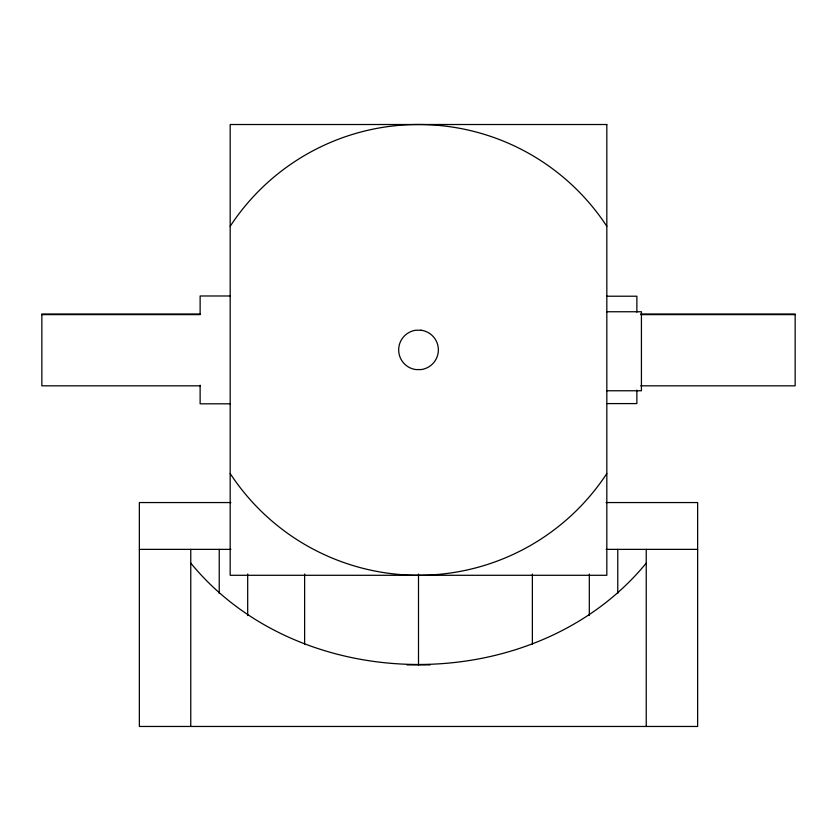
<?xml version="1.0" encoding="UTF-8"?>
<svg xmlns="http://www.w3.org/2000/svg" width="837" height="837" viewBox="0 0 837 837"><rect width="100%" height="100%" fill="white"/><g stroke="black" fill="none" stroke-linecap="round" stroke-linejoin="round"><path stroke-width="1.26" d="M646.237 563.113C535.46 698.267 301.54 698.267 190.763 563.113M230.175 295.984L200.127 295.984L200.127 314.628L41.85 314.628M606.825 296.214L636.873 296.214L636.873 312.17M606.825 311.751L641.424 311.751L641.424 390.764L606.825 390.764M200.127 313.98L41.85 313.98L41.85 385.826L200.127 385.826M640.765 313.98L795.15 313.98L795.15 385.826L640.765 385.826M640.765 314.628L795.15 314.628M606.825 403.591L636.873 403.591L636.873 390.094M230.175 403.811L200.127 403.811L200.127 385.177M230.886 502.556L139.36 502.556L139.36 726.464L697.639 726.464L697.639 502.556L606.114 502.556M139.36 549.375L230.876 549.375M606.124 549.375L697.639 549.375M406.855 664.892L430.145 664.892M646.237 549.375L646.237 726.464M617.769 549.375L617.769 593.506M589.311 574.036L589.311 615.572M532.374 574.036L532.374 644.124M418.5 574.036L418.5 664.892M304.626 574.036L304.626 644.124M247.689 574.036L247.689 615.572M219.231 549.375L219.231 593.506M190.763 549.375L190.763 726.464M230.175 226.293A225.122 225.122 0 0 1 606.825 226.293M606.825 473.512A225.122 225.122 0 0 1 230.175 473.512M420.98 330.207L415.801 330.238A19.847 19.847 0 0 0 416.02 369.588L421.199 369.567A19.847 19.847 0 0 0 420.98 330.207M606.825 124.514L230.175 124.514L230.175 575.291L606.825 575.291L606.825 124.514"/></g></svg>
